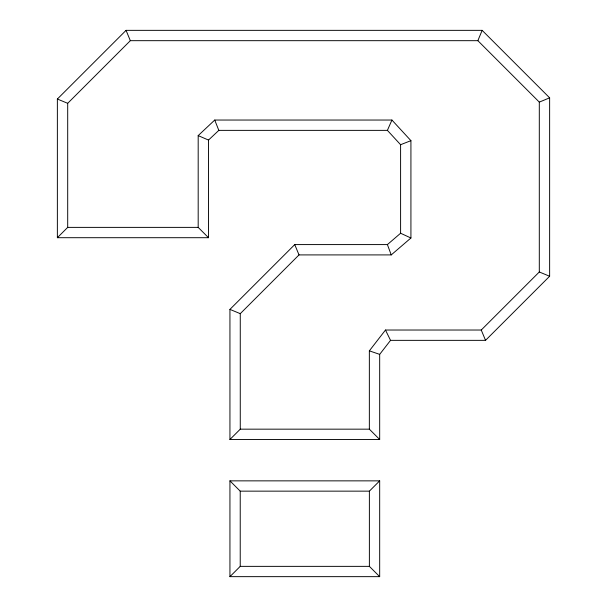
<?xml version="1.0" encoding="UTF-8"?>
<svg xmlns="http://www.w3.org/2000/svg" width="607" height="607" viewBox="0 0 607 607"><rect width="100%" height="100%" fill="white"/><g stroke="black" fill="none" stroke-linecap="round" stroke-linejoin="round"><path stroke-width="0.91" d="M57.369 237.701L67.696 227.382L67.696 103.311L130.33 40.677L477.868 40.677L482.148 30.35L549.631 97.833L549.631 276.253L485.532 340.352L390.536 340.352L379.678 354.374L379.678 439.491L229.939 439.491L229.939 309.388L294.744 244.583L387.403 244.583L400.597 233.247L400.597 144.701L387.403 130.368L218.823 130.368L208.512 140.065L208.512 237.701L57.369 237.701L57.369 99.032L126.059 30.35L482.148 30.35M387.403 130.368L391.932 120.042L410.924 140.665L410.924 237.997L391.234 254.91L299.016 254.91L240.266 313.66L240.266 429.164L229.939 439.491M379.678 439.491L369.352 429.164L369.352 350.846L385.475 330.026L481.252 330.026L539.304 271.974L539.304 102.113L477.868 40.677M229.939 576.65L240.228 566.361L369.382 566.361L379.678 576.65L379.678 480.858L229.939 480.858L229.939 576.65L379.678 576.65M229.939 480.858L240.228 491.146L369.382 491.146L379.678 480.858M208.512 237.701L198.185 227.382L198.185 135.604L214.734 120.042L391.932 120.042M539.304 102.113L549.631 97.833M400.597 144.701L410.924 140.665M67.696 227.382L198.185 227.382M240.266 429.164L369.352 429.164M369.352 350.846L379.678 354.374M539.304 271.974L549.631 276.253M57.369 99.032L67.696 103.311M229.939 309.388L240.266 313.66M198.185 135.604L208.512 140.065M400.597 233.247L410.924 237.997M385.475 330.026L390.536 340.352M481.252 330.026L485.532 340.352M294.744 244.583L299.016 254.91M126.059 30.35L130.33 40.677M214.734 120.042L218.823 130.368M387.403 244.583L391.234 254.91M369.382 491.146L369.382 566.361M240.228 491.146L240.228 566.361"/></g></svg>
